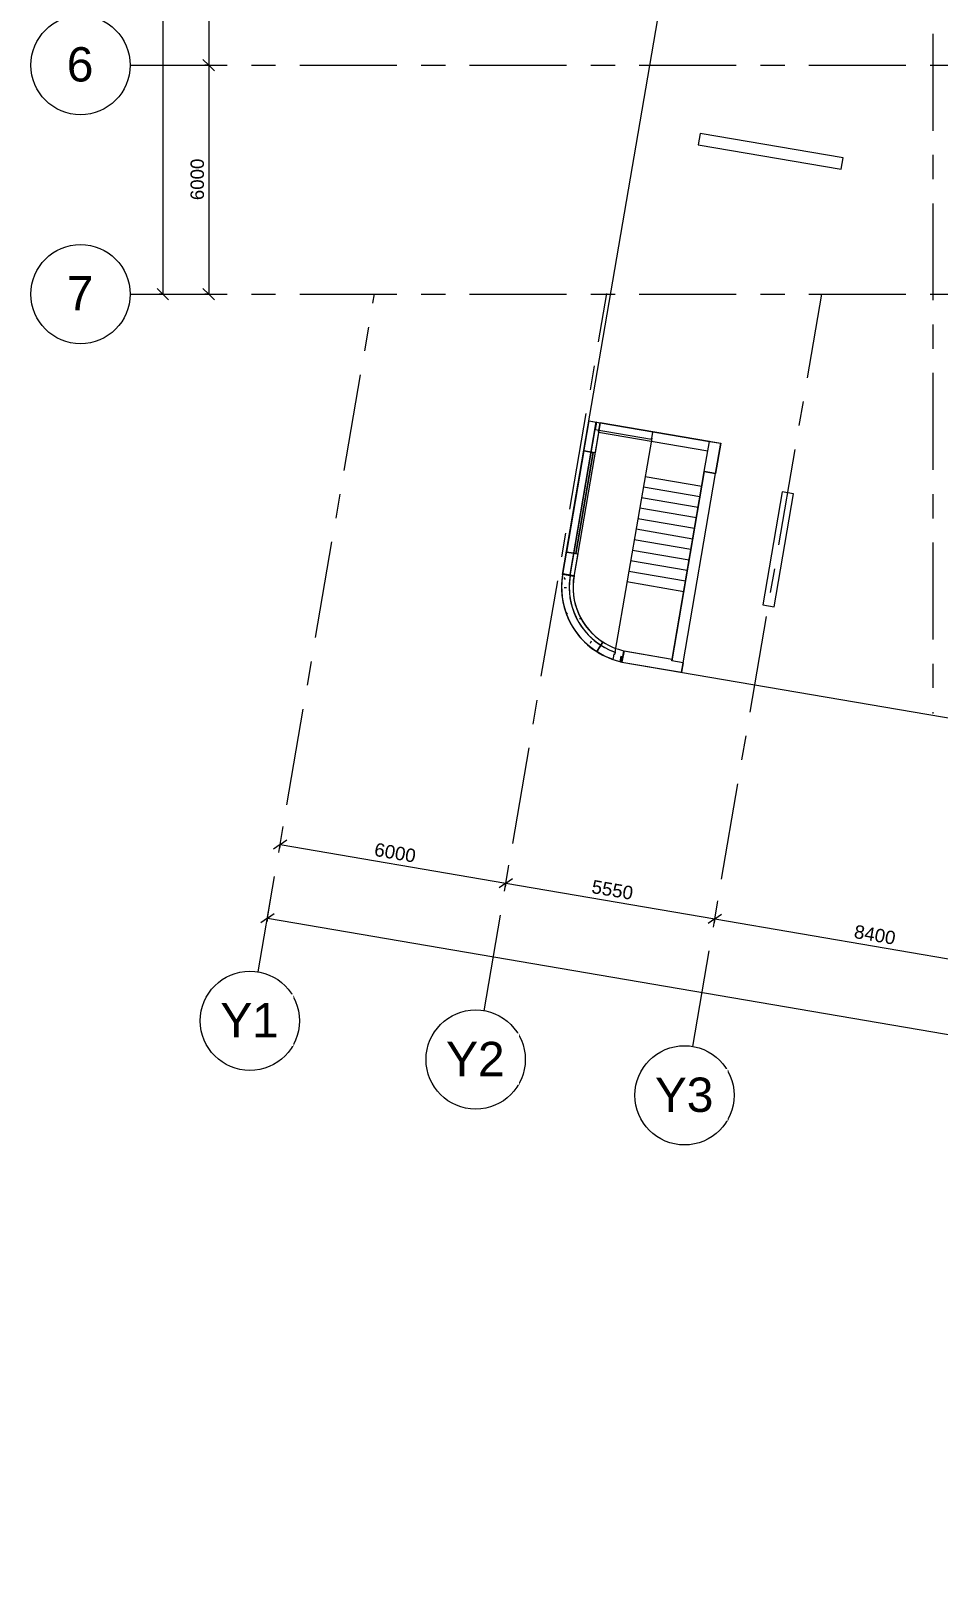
# Model space of a CAD drawing. Header units: millimetres. Extents: x -7055 to 127843, y -26353 to 51881.
# Drawn here: x -7055 to 16707, y -22278 to 18241 of the extents above; entities that cross this region are included whole.
import ezdxf

# ---------------------------------------------------------------- set-up
doc = ezdxf.new("R2010")
doc.units = ezdxf.units.MM
doc.linetypes.add('Grid Line', pattern=[4445, 2540, -635, 635, -635])
for name, color, linetype, lineweight in [('A-ANNO-DIMS', 211, 'Continuous', 5), ('A-ANNO-DIMS-200', 211, 'Continuous', 5), ('A-DETL', 90, 'Continuous', 5), ('A-FLOR', 192, 'Continuous', 15), ('I-WALL', 2, 'Continuous', 5), ('S-BEAM', 12, 'Continuous', 15), ('S-COLS', 52, 'Continuous', 5), ('S-GRID', 1, 'Continuous', 5), ('S-GRID-IDEN', 1, 'Continuous', 5)]:
    doc.layers.add(name, color=color, linetype=linetype, lineweight=lineweight)
doc.styles.add('Arial', font='arial.ttf', dxfattribs={"height": 900})
doc.styles.add('Arial_1', font='arial.ttf', dxfattribs={"height": 350})
doc.dimstyles.new('Diagonal_-_1_75mm_Round_5mm_-1-200', dxfattribs={"dimscale": 304.8, "dimtxt": 1.171558, "dimasz": 0.984252, "dimexe": 0.328084, "dimexo": 0.0625, "dimgap": 0.065617, "dimtad": 1, "dimdec": 0, "dimlfac": 304.8, "dimrnd": 5, "dimdsep": 46, "dimtxsty": 'Arial_1', "dimblk1": 'OBLIQUE', "dimblk2": 'OBLIQUE', "dimsah": 1, "dimcen": 0.09, "dimazin": 0, "dimtfac": 1, "dimtdec": 4, "dimtix": 1, "dimtmove": 0, "dimatfit": 3, "dimfxl": 0.005167, "dimfxlon": 1, "dimtvp": 1, "dimtolj": 1, "dimtzin": 0, "dimarcsym": 2})

# ---------------------------------------------------------------- blocks, each defined once
blk = doc.blocks.new('Grid - M_Grid Head - Circle-4284405-1ST FLOOR REINFORCEMENT PLAN')
at = {"layer": 'S-GRID-IDEN'}
blk.add_circle((0, 0), 6.5, dxfattribs=at)
blk = doc.blocks.new('DIMBLOCK14-1ST FLOOR REINFORCEMENT PLAN')
at = {"layer": 'A-ANNO-DIMS-200', "lineweight": 15}
for p, q in [((-2399, 23844), (-2549, 23994)), ((-2399, 23844), (-2249, 23694)), ((-2399, 17344), (-2549, 17494)), ((-2399, 17344), (-2249, 17194))]:
    blk.add_line(p, q, dxfattribs=at)
at = {"layer": 'A-ANNO-DIMS-200'}
for p, q in [((-2399, 23844), (-2499, 23844)), ((-2399, 23844), (-2399, 17344)), ((-2399, 23844), (-1919, 23844)), ((-2399, 17344), (-2499, 17344)), ((-2399, 17344), (-1919, 17344))]:
    blk.add_line(p, q, dxfattribs=at)
at = {"layer": 'A-ANNO-DIMS-200', "color": 0, "insert": (-2873, 20056), "char_height": 350, "width": 1292.12, "attachment_point": 1, "rotation": 90, "line_spacing_factor": 0.941778, "style": 'Arial_1'}
blk.add_mtext('6500', dxfattribs=at)
blk = doc.blocks.new('_Oblique')
at = {"color": 0, "linetype": 'ByBlock', "lineweight": -2}
blk.add_line((-0.5, -0.5), (0.5, 0.5), dxfattribs=at)
blk = doc.blocks.new('DIMBLOCK15-1ST FLOOR REINFORCEMENT PLAN')
at = {"layer": 'A-ANNO-DIMS-200', "lineweight": 15}
for p, q in [((-2399, 17344), (-2549, 17494)), ((-2399, 17344), (-2249, 17194)), ((-2399, 11344), (-2549, 11494)), ((-2399, 11344), (-2249, 11194))]:
    blk.add_line(p, q, dxfattribs=at)
at = {"layer": 'A-ANNO-DIMS-200'}
for p, q in [((-2399, 17344), (-2499, 17344)), ((-2399, 17344), (-2399, 11344)), ((-2399, 17344), (-1919, 17344)), ((-2399, 11344), (-2499, 11344)), ((-2399, 11344), (-1919, 11344))]:
    blk.add_line(p, q, dxfattribs=at)
at = {"layer": 'A-ANNO-DIMS-200', "color": 0, "insert": (-2873, 13806), "char_height": 350, "width": 1292.12, "attachment_point": 1, "rotation": 90, "line_spacing_factor": 0.941778, "style": 'Arial_1'}
blk.add_mtext('6000', dxfattribs=at)
blk = doc.blocks.new('DIMBLOCK16-1ST FLOOR REINFORCEMENT PLAN')
at = {"layer": 'A-ANNO-DIMS-200', "lineweight": 15}
for p, q in [((-3599, 44344), (-3749, 44494)), ((-3599, 44344), (-3449, 44194)), ((-3599, 11344), (-3749, 11494)), ((-3599, 11344), (-3449, 11194))]:
    blk.add_line(p, q, dxfattribs=at)
at = {"layer": 'A-ANNO-DIMS-200'}
for p, q in [((-3599, 44344), (-3699, 44344)), ((-3599, 44344), (-3599, 11344)), ((-3599, 44344), (-3119, 44344)), ((-3599, 11344), (-3699, 11344)), ((-3599, 11344), (-3119, 11344))]:
    blk.add_line(p, q, dxfattribs=at)
at = {"layer": 'A-ANNO-DIMS-200', "color": 0, "insert": (-4073, 27171), "char_height": 350, "width": 1615.15, "attachment_point": 1, "rotation": 90, "line_spacing_factor": 0.941778, "style": 'Arial_1'}
blk.add_mtext('33000', dxfattribs=at)
blk = doc.blocks.new('DIMBLOCK17-1ST FLOOR REINFORCEMENT PLAN')
at = {"layer": 'A-ANNO-DIMS-200'}
for p, q in [((-527, -3081), (-446, -2608)), ((-527, -3081), (-544, -3179)), ((-527, -3081), (5386, -4093)), ((5386, -4093), (5467, -3620)), ((5386, -4093), (5370, -4192))]:
    blk.add_line(p, q, dxfattribs=at)
at = {"layer": 'A-ANNO-DIMS-200', "lineweight": 15}
for p, q in [((-527, -3081), (-701, -3203)), ((-527, -3081), (-354, -2958)), ((5386, -4093), (5560, -3971)), ((5386, -4093), (5213, -4216))]:
    blk.add_line(p, q, dxfattribs=at)
at = {"layer": 'A-ANNO-DIMS-200', "color": 0, "insert": (1979, -3029), "char_height": 350, "width": 1292.12, "attachment_point": 1, "rotation": 350.2832, "line_spacing_factor": 0.941778, "style": 'Arial_1'}
blk.add_mtext('6000', dxfattribs=at)
blk = doc.blocks.new('DIMBLOCK18-1ST FLOOR REINFORCEMENT PLAN')
at = {"layer": 'A-ANNO-DIMS-200'}
for p, q in [((5386, -4093), (5467, -3620)), ((5386, -4093), (5370, -4192)), ((5386, -4093), (10857, -5030)), ((10857, -5030), (10938, -4557)), ((10857, -5030), (10840, -5129))]:
    blk.add_line(p, q, dxfattribs=at)
at = {"layer": 'A-ANNO-DIMS-200', "lineweight": 15}
for p, q in [((5386, -4093), (5560, -3971)), ((5386, -4093), (5213, -4216)), ((10857, -5030), (10684, -5153)), ((10857, -5030), (11030, -4908))]:
    blk.add_line(p, q, dxfattribs=at)
at = {"layer": 'A-ANNO-DIMS-200', "color": 0, "insert": (7671, -4003), "char_height": 350, "width": 1292.12, "attachment_point": 1, "rotation": 350.2832, "line_spacing_factor": 0.941778, "style": 'Arial_1'}
blk.add_mtext('5550', dxfattribs=at)
blk = doc.blocks.new('DIMBLOCK19-1ST FLOOR REINFORCEMENT PLAN')
at = {"layer": 'A-ANNO-DIMS-200'}
for p, q in [((10857, -5030), (10938, -4557)), ((10857, -5030), (10840, -5129)), ((10857, -5030), (19136, -6448)), ((19136, -6448), (19217, -5975)), ((19136, -6448), (19119, -6546))]:
    blk.add_line(p, q, dxfattribs=at)
at = {"layer": 'A-ANNO-DIMS-200', "lineweight": 15}
for p, q in [((10857, -5030), (10684, -5153)), ((10857, -5030), (11030, -4908)), ((19136, -6448), (18963, -6570)), ((19136, -6448), (19309, -6325))]:
    blk.add_line(p, q, dxfattribs=at)
at = {"layer": 'A-ANNO-DIMS-200', "color": 0, "insert": (14546, -5180), "char_height": 350, "width": 1292.12, "attachment_point": 1, "rotation": 350.2832, "line_spacing_factor": 0.941778, "style": 'Arial_1'}
blk.add_mtext('8400', dxfattribs=at)
blk = doc.blocks.new('DIMBLOCK30-1ST FLOOR REINFORCEMENT PLAN')
at = {"layer": 'A-ANNO-DIMS-200'}
for p, q in [((-857, -5007), (-776, -4534)), ((-857, -5007), (-874, -5106)), ((-857, -5007), (99285, -22155)), ((99285, -22155), (99366, -21682)), ((99285, -22155), (99268, -22254))]:
    blk.add_line(p, q, dxfattribs=at)
at = {"layer": 'A-ANNO-DIMS-200', "lineweight": 15}
for p, q in [((-857, -5007), (-1031, -5130)), ((-857, -5007), (-684, -4885)), ((99285, -22155), (99112, -22278)), ((99285, -22155), (99458, -22033))]:
    blk.add_line(p, q, dxfattribs=at)
at = {"layer": 'A-ANNO-DIMS-200', "color": 0, "insert": (48498, -12978), "char_height": 350, "width": 1938.18, "attachment_point": 1, "rotation": 350.2832, "line_spacing_factor": 0.941778, "style": 'Arial_1'}
blk.add_mtext('101600', dxfattribs=at)

msp = doc.modelspace()

# ---------------------------------------------------------------- hatches: boundary and pattern name
at = {"layer": 'S-BEAM', "lineweight": 5}
h = msp.add_hatch(dxfattribs=at)
h.set_pattern_fill('FP_3', color=256, style=0, pattern_type=2)
h.set_pattern_definition([(0, (0, 0), (1625.6, 406.4), [67.06, -1152.14, 67.06, -1152.14, -6502.4]), (0, (0, 0), (1625.6, 406.4), [-2438.4, 67.056, -2371.344, 67.056, -1152.144, -2844.8]), (0, (0, 0), (1625.6, 406.4), [-6096, 67.06, -745.74, 67.06, -1964.94]), (120, (609.6, 203.2), (-1164.753, 1204.61), [67.06, -1152.14, 67.06, -1152.14, -6502.4]), (120, (609.6, 203.2), (-1164.753, 1204.61), [-2438.4, 67.056, -2371.344, 67.056, -1152.144, -2844.8]), (120, (609.6, 203.2), (-1164.753, 1204.61), [-6096, 67.06, -745.74, 67.06, -1964.94]), (240, (812.8, 1016), (-460.847, -1611.01), [67.06, -1152.14, 67.06, -1152.14, -6502.4]), (240, (812.8, 1016), (-460.847, -1611.01), [-2438.4, 67.056, -2371.344, 67.056, -1152.144, -2844.8]), (240, (812.8, 1016), (-460.847, -1611.01), [-6096, 67.06, -745.74, 67.06, -1964.94])])
h.paths.add_polyline_path([(7765.9291, 1974.1303), (7927.8042, 2226.7099), (7810.4825, 2309.0783), (7700.5173, 2401.038), (7598.6905, 2501.9351), (7505.7261, 2611.0522), (7422.285, 2727.6134), (7348.9607, 2850.7899), (7286.2744, 2979.7059), (7234.6718, 3113.4449), (7194.52, 3251.0557), (7166.1043, 3391.5601), (7149.6269, 3533.9589), (7145.2048, 3677.2396), (7152.8695, 3820.3835), (7172.5666, 3962.3727), (6877.4144, 4016.0865), (6855.3471, 3860.2322), (6845.6051, 3703.1252), (6848.2487, 3545.7386), (6863.2615, 3389.0474), (6890.5506, 3234.0221), (6929.9468, 3081.6231), (6981.2062, 2932.7943), (7044.0113, 2788.4578), (7117.973, 2649.5074), (7202.6331, 2516.804), (7297.4672, 2391.1696), (7401.888, 2273.3824), (7515.2485, 2164.172), (7636.8467, 2064.2149)])

# ---------------------------------------------------------------- linework, layer by layer
at = {"layer": 'A-DETL'}
for p, q in [((9034.9802, 6567.9778), (10516.7988, 6314.21)), ((8987.2677, 6292.0725), (10469.5383, 6038.2273)), ((8891.8429, 5740.2619), (10375.0173, 5486.2619)), ((8939.5553, 6016.1672), (10422.2778, 5762.2446)), ((8844.1305, 5464.3567), (10327.7568, 5210.2792)), ((8748.7056, 4912.5461), (10233.2358, 4658.3138)), ((8796.418, 5188.4514), (10280.4963, 4934.2965)), ((8700.9932, 4636.6408), (10185.9753, 4382.3311)), ((8605.5683, 4084.8302), (10091.4543, 3830.3657)), ((8653.2807, 4360.7355), (10138.7148, 4106.3484)), ((8557.8559, 3808.9249), (10044.1938, 3554.3831))]:
    msp.add_line(p, q, dxfattribs=at)
at = {"layer": 'A-FLOR'}
for p, q in [((6873.4889, 3993.801), (12392.4559, 36240.7598)), ((10475.3564, 15553.8287), (10424.717, 15258.1335)), ((14220.8289, 14912.396), (10475.3564, 15553.8287)), ((10424.717, 15258.1335), (14170.1895, 14616.7009)), ((14170.1895, 14616.7009), (14220.8289, 14912.396)), ((7073.3829, 3991.9841), (7753.4477, 7992.1917)), ((7859.1489, 7974.0867), (7169.143, 3942.919)), ((7756.162, 7991.7268), (7722.6415, 7794.5557)), ((7722.6415, 7794.5557), (9199.7047, 7541.5568)), ((7753.4477, 7992.1917), (7756.162, 7991.7268)), ((7859.1489, 7974.0867), (11012.9528, 7433.8884)), ((9233.0572, 7713.3926), (9229.2484, 7714.0449)), ((9233.47, 7738.6859), (9229.2493, 7714.0448)), ((9237.3173, 7738.027), (9233.0572, 7713.3926)), ((9233.47, 7738.6859), (9237.3173, 7738.027)), ((9207.497, 7565.5862), (8238.6775, 1963.2213)), ((9199.7047, 7541.5568), (9203.9254, 7566.1979)), ((9203.9263, 7566.1978), (9207.497, 7565.5862)), ((10877.9013, 6645.3701), (11012.9528, 7433.8884)), ((9740.2011, 1780.2625), (10582.1965, 6696.0162)), ((10582.1965, 6696.0162), (10877.9013, 6645.3701)), ((12620.3608, 6157.6293), (12114.0232, 3200.6677)), ((12409.7193, 3150.0339), (12916.057, 6106.9956)), ((12916.057, 6106.9956), (12620.3608, 6157.6293)), ((12114.0232, 3200.6677), (12409.7193, 3150.0339)), ((7927.3173, 2227.0221), (7765.3563, 1974.4975)), ((8485.6614, 1995.1075), (8422.169, 1701.3664)), ((8422.169, 1701.3664), (20334.6223, -338.693)), ((8485.6614, 1995.1075), (9740.2011, 1780.2625))]:
    msp.add_line(p, q, dxfattribs=at)
at = {"layer": 'A-FLOR', "flags": 128}
msp.add_lwpolyline([(6873.4889, 3993.801), (6873.4131, 3993.3561), (6873.3375, 3992.9103)], dxfattribs=at)
at = {"layer": 'A-FLOR'}
for centre, radius, start, end in [((8845.0959, 3657.9947), 2000, 170.33407321, 237.3252264), ((8845.0959, 3657.9947), 1800, 179.65169577, 250.31193752), ((8845.0959, 3657.9947), 1800, 179.65169577, 250.31193752), ((9045.0927, 3656.7789), 2000.0005, 170.35154333, 179.65169577), ((9045.0927, 3656.7789), 2000.0005, 170.35154333, 179.65169577), ((8845.0959, 3657.9947), 1700, 170.35154333, 237.3252264), ((8845.0959, 3657.9947), 1700, 170.35154333, 237.3252264)]:
    msp.add_arc(centre, radius, start, end, dxfattribs=at)
at = {"layer": 'I-WALL'}
for p, q in [((7559.0327, 8025.4921), (6873.5097, 3993.1789)), ((7070.6341, 3959.3849), (7722.6415, 7794.5557)), ((7559.0327, 8025.4921), (9233.47, 7738.6859)), ((9229.2493, 7714.0448), (9203.9254, 7566.1979)), ((7070.5135, 3959.4202), (6873.3377, 3992.912)), ((6873.5097, 3993.1789), (6873.4632, 3992.9054)), ((7070.6341, 3959.3849), (6873.4632, 3992.9054)), ((7927.3173, 2227.0221), (7927.3175, 2227.0225)), ((8192.6099, 1767.4228), (8204.4316, 1801.6762)), ((8204.4316, 1801.6762), (8223.7233, 1914.3304)), ((8223.7233, 1914.3304), (8242.2185, 1911.1631)), ((8242.2185, 1911.1631), (8257.8585, 1956.48)), ((8395.1386, 1858.4263), (8370.5931, 1715.0986)), ((8416.9426, 1854.6922), (8392.1564, 1709.9588)), ((8395.1386, 1858.4263), (8453.941, 1848.3561)), ((8485.6614, 1995.1075), (8485.934, 1996.3686))]:
    msp.add_line(p, q, dxfattribs=at)
at = {"layer": 'I-WALL', "flags": 128}
msp.add_lwpolyline([(8192.6099, 1767.4228), (8081.3456, 1809.5668), (7972.8157, 1858.2371), (7867.3629, 1913.2774), (7765.3616, 1974.4942)], dxfattribs=at)
at = {"layer": 'I-WALL'}
for radius, start, end in [(2000, 170.35990759, 250.95910197), (1800, 170.35990759, 250.95910197), (1800, 170.35990759, 250.95910197), (1699.9995, 237.3252264, 257.80310969), (1699.9995, 237.3252264, 257.80310969), (1999.9995, 237.3252264, 257.80310969), (1999.9995, 237.3252264, 257.80310969), (1999.9995, 256.27562601, 257.80310969), (1999.9995, 256.27562601, 257.80310969), (1999.9995, 256.91067703, 257.80310969), (1999.9995, 256.91067703, 257.80310969)]:
    msp.add_arc((8845.0959, 3657.9947), radius, start, end, dxfattribs=at)
at = {"layer": 'S-BEAM'}
for p, q in [((7858.668, 7974.169), (7816.4644, 7727.7571)), ((7816.4644, 7727.7571), (7858.668, 7974.169)), ((7816.4644, 7727.7571), (10675.0612, 7238.158)), ((7816.4644, 7727.7571), (10675.0612, 7238.158)), ((10717.2648, 7484.5699), (7858.668, 7974.169)), ((7858.668, 7974.169), (10717.2648, 7484.5699)), ((10675.0612, 7238.158), (10717.2648, 7484.5699)), ((7428.234, 7237.9697), (6974.5261, 4584.6681)), ((7428.234, 7237.9697), (6974.5261, 4584.6681)), ((7220.9494, 4542.5303), (7674.6573, 7195.832)), ((7674.6573, 7195.832), (7220.9494, 4542.5303)), ((7674.6573, 7195.832), (7428.234, 7237.9697)), ((7428.234, 7237.9697), (7674.6573, 7195.832)), ((10582.2065, 6696.0118), (9731.8774, 1730.7127)), ((9740.3173, 1779.9952), (10582.2065, 6696.0118)), ((10027.5727, 1680.0736), (10877.9017, 6645.3727)), ((10027.5727, 1680.0736), (10877.9017, 6645.3727)), ((10582.2065, 6696.0118), (10877.9017, 6645.3727)), ((10877.9017, 6645.3727), (10582.2065, 6696.0118)), ((7220.9494, 4542.5303), (6974.5261, 4584.6681)), ((6974.5261, 4584.6681), (7220.9494, 4542.5303)), ((7172.5666, 3962.3727), (6877.4144, 4016.0865)), ((6877.4144, 4016.0865), (7172.5666, 3962.3727)), ((7927.8042, 2226.7099), (7765.9291, 1974.1303)), ((7765.9291, 1974.1303), (7927.8042, 2226.7099)), ((8473.4646, 1996.9493), (8422.8255, 1701.254)), ((8422.8255, 1701.254), (8473.4646, 1996.9493)), ((8422.8255, 1701.254), (9985.2401, 1433.6837)), ((8473.4646, 1996.9493), (9740.3173, 1779.9952)), ((8473.4646, 1996.9493), (9740.3173, 1779.9952)), ((9731.8774, 1730.7127), (9740.3173, 1779.9952)), ((10027.5727, 1680.0736), (9731.8774, 1730.7127)), ((10027.4394, 1680.0964), (9731.8774, 1730.7127)), ((9985.2401, 1433.6837), (10027.4394, 1680.0964)), ((10027.4394, 1680.0964), (9985.2401, 1433.6837))]:
    msp.add_line(p, q, dxfattribs=at)
for radius in [2000, 2000, 1700, 1700]:
    msp.add_arc((8845.0959, 3657.9947), radius, 169.68580798, 237.34471974, dxfattribs=at)
at = {"layer": 'S-COLS'}
for p, q in [((7427.947, 7236.2945), (7563.0082, 8024.8111)), ((7427.947, 7236.2945), (7563.0082, 8024.8111)), ((7563.0082, 8024.8111), (7858.7019, 7974.1632)), ((7858.7019, 7974.1632), (7723.6408, 7185.6466)), ((7858.7019, 7974.1632), (7723.6408, 7185.6466)), ((10582.2069, 6696.0144), (10717.2584, 7484.5327)), ((10717.2584, 7484.5327), (11012.9528, 7433.8884)), ((11012.9528, 7433.8884), (10877.9013, 6645.3701)), ((7723.6408, 7185.6466), (7427.947, 7236.2945)), ((7723.6408, 7185.6466), (7427.947, 7236.2945)), ((10582.2069, 6696.0144), (10675.0612, 7238.158)), ((10877.9013, 6645.3701), (10582.2069, 6696.0144)), ((6873.5097, 3993.1789), (6974.0712, 4584.6917)), ((6974.0712, 4584.6917), (7269.8276, 4534.4109)), ((6974.0712, 4584.6917), (7269.8276, 4534.4109)), ((7269.8276, 4534.4109), (7169.2661, 3942.8981)), ((7269.8276, 4534.4109), (7169.2661, 3942.8981)), ((7169.2661, 3942.8981), (6873.5097, 3993.1789)), ((7169.2661, 3942.8981), (6873.5097, 3993.1789))]:
    msp.add_line(p, q, dxfattribs=at)
at = {"layer": 'S-GRID', "linetype": 'Grid Line'}
for p, q in [((16569.756, 49281.3629), (16569.756, 351.3451)), ((-4454.5069, 17344.1661), (113803.7202, 17344.1661)), ((-1099.0435, -6418.5234), (1943.2442, 11348.1349)), ((4814.223, -7435.034), (8032.8049, 11361.1644)), ((-4454.5069, 11344.1661), (113803.7202, 11344.1661)), ((10284.5967, -8371.7903), (13660.6765, 11344.1805))]:
    msp.add_line(p, q, dxfattribs=at)

# ---------------------------------------------------------------- block references
at = {"layer": 'S-GRID-IDEN', "xscale": 199.9999999999999, "yscale": 199.9999999999999, "zscale": 199.9999999999999}
for p, rotation in [((-5754.5069, 17344.1661), 269.9999999999996), ((-5754.5069, 11344.1661), 269.9999999999996), ((-1318.4565, -7699.8734), 350.2831520499993), ((4594.81, -8716.3841), 350.2831520499993), ((10065.1837, -9653.1404), 350.2831520499993)]:
    msp.add_blockref('Grid - M_Grid Head - Circle-4284405-1ST FLOOR REINFORCEMENT PLAN', p, dxfattribs=dict(at, rotation=rotation))

# ---------------------------------------------------------------- dimensions: what is measured, and where the dimension line sits
at = {"layer": 'A-ANNO-DIMS'}
for base, p1, p2, angle, override, picture, middle in [((-3598.933, 11344.1661), (-3118.933, 44344.1661), (-3118.933, 11344.1661), 90, {"dimpost": '<>', "dimfxl": 33000}, 'DIMBLOCK16-1ST FLOOR REINFORCEMENT PLAN', (-3797.6335, 27844.1661)), ((-2398.933, 17344.1661), (-1918.933, 23844.1661), (-1918.933, 17344.1661), 90, {"dimpost": '<>', "dimfxl": 6500}, 'DIMBLOCK14-1ST FLOOR REINFORCEMENT PLAN', (-2597.6335, 20594.1661)), ((-2398.933, 11344.1661), (-1918.933, 17344.1661), (-1918.933, 11344.1661), 90, {"dimpost": '<>', "dimfxl": 6000}, 'DIMBLOCK15-1ST FLOOR REINFORCEMENT PLAN', (-2597.6335, 14344.1661)), ((5386.4455, -4093.3116), (-446.4638, -2607.5224), (5467.4595, -3620.1977), 350.28315205, {"dimpost": '<>', "dimfxl": 5999.999999}, 'DIMBLOCK17-1ST FLOOR REINFORCEMENT PLAN', (2463.0204, -3391.124)), ((10856.8245, -5030.0363), (5467.4595, -3620.1977), (10937.8386, -4556.9224), 350.28315205, {"dimpost": '<>', "dimfxl": 5549.999999}, 'DIMBLOCK18-1ST FLOOR REINFORCEMENT PLAN', (8155.1715, -4365.824)), ((19136.3171, -6447.7817), (10937.8386, -4556.9224), (19217.3312, -5974.6679), 350.28315205, {"dimpost": '<>', "dimfxl": 8400}, 'DIMBLOCK19-1ST FLOOR REINFORCEMENT PLAN', (15030.1275, -5542.9414))]:
    dim = msp.add_linear_dim(base=base, p1=p1, p2=p2, angle=angle, dimstyle='Diagonal_-_1_75mm_Round_5mm_-1-200', override=override, dxfattribs=at)
    dim.commit()
    dim.dimension.update_dxf_attribs({"geometry": picture, "text_midpoint": middle})

# ---------------------------------------------------------------- next in the draw order: texts
at = {"layer": 'S-GRID-IDEN', "char_height": 900, "attachment_point": 1, "style": 'Arial', "bg_fill": 3, "box_fill_scale": 1.25, "bg_fill_color": 256, "bg_fill_true_color": 13158600, "bg_fill_transparency": 0}
for s, insert, width in [('6', (-6116.666, 17814.7019), 849.78875), ('7', (-6116.666, 11814.7019), 849.78875), ('Y', (-2093.5679, -7234.6256), 1010.12625), ('Y', (3819.6987, -8251.1362), 1010.12625), ('Y', (9290.0723, -9187.8925), 1010.12625)]:
    msp.add_mtext(s, dxfattribs=dict(at, insert=insert, width=width))

# ---------------------------------------------------------------- next in the draw order: texts
at = {"layer": 'S-GRID-IDEN', "char_height": 900, "width": 849.78875, "attachment_point": 1, "style": 'Arial', "bg_fill": 3, "box_fill_scale": 1.25, "bg_fill_color": 256, "bg_fill_true_color": 13158600, "bg_fill_transparency": 0}
for s, insert in [('1', (-1260.1304, -7234.6256)), ('2', (4653.1362, -8251.1362)), ('3', (10123.5098, -9187.8925))]:
    msp.add_mtext(s, dxfattribs=dict(at, insert=insert))

# ---------------------------------------------------------------- next in the draw order: dimensions: what is measured, and where the dimension line sits
at = {"layer": 'A-ANNO-DIMS'}
dim = msp.add_linear_dim(base=(99285.025, -22155.3731), p1=(-776.3954, -4534.2904), p2=(99366.039, -21682.2592), angle=350.28315205, dimstyle='Diagonal_-_1_75mm_Round_5mm_-1-200', override={"dimpost": '<>', "dimfxl": 101599.999993}, dxfattribs=at)
dim.commit()
dim.dimension.update_dxf_attribs({"geometry": 'DIMBLOCK30-1ST FLOOR REINFORCEMENT PLAN', "text_midpoint": (49247.3644, -13385.421)})

doc.saveas('drawing.dxf')
